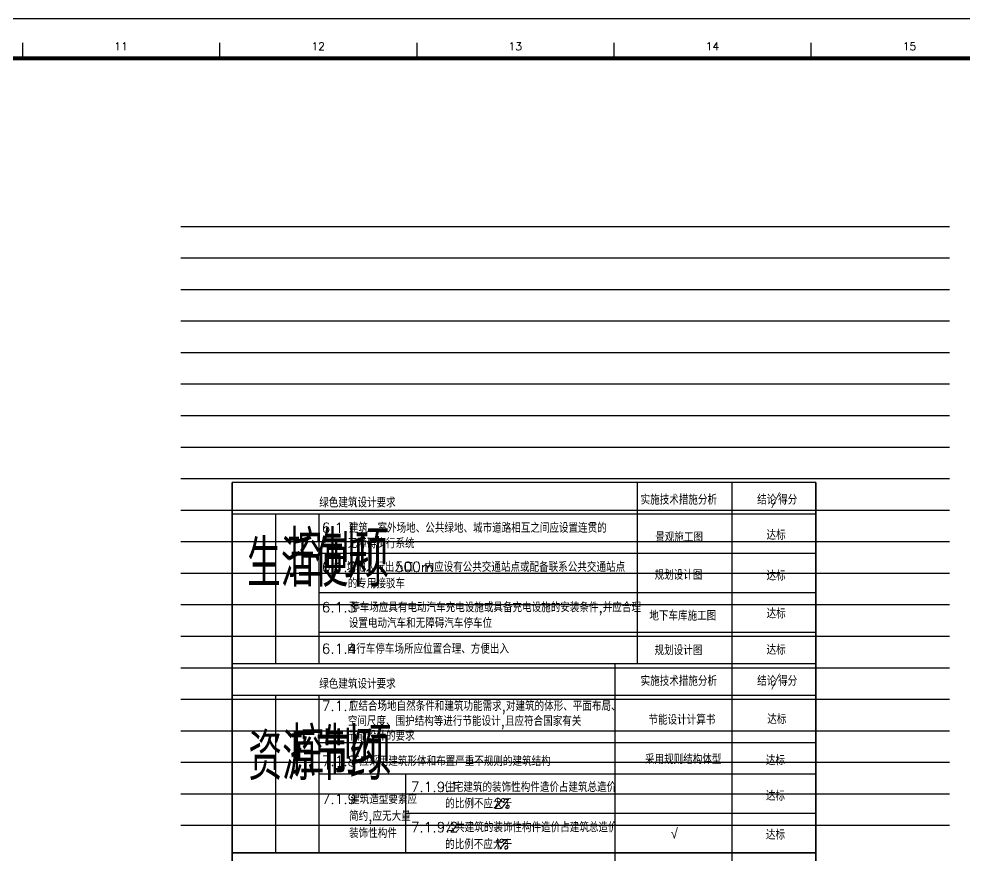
# Model space of a CAD drawing. Header units: inches. Extents: x 0 to 508000, y 0 to 738838.
# Drawn here: x 52409 to 76385, y 99516 to 120738 of the extents above; entities that cross this region are included whole.
import ezdxf
from ezdxf.enums import TextEntityAlignment as Align
from ezdxf.lldxf.tags import DXFTag

# ---------------------------------------------------------------- set-up
doc = ezdxf.new("R2010")
doc.units = ezdxf.units.IN
doc.header["$LTSCALE"] = 1000
doc.header["$MEASUREMENT"] = 0
doc.layers.get('0').update_dxf_attribs({"true_color": 0xffffff})
for name, color, linetype, true_color in [('PUB_TAB', 7, 'Continuous', 0xffffff), ('PUB_TEXT', 7, 'Continuous', 0xffffff), ('TK', 7, 'Continuous', 0xffffff), ('ZG-图框层', 4, 'Continuous', 0x00ffff), ('打底线', 7, 'Continuous', 0xffffff)]:
    doc.layers.add(name, color=color, linetype=linetype, true_color=true_color)
doc.styles.add('ISOCP', font='txt.shx', dxfattribs={"height": 0.2, "bigfont": 'gbcbig.shx'})
doc.styles.add('TXTSTY_ANONYMOUS', font='txt.shx', dxfattribs={"height": 0.2, "bigfont": 'gbcbig.shx'})
tags = doc.linetypes.add('DOT2', pattern=[0.125, 0, -0.125]).pattern_tags.tags
tags[6:7] = [DXFTag(74, 4), DXFTag(75, 0), DXFTag(340, '0'), DXFTag(46, 0.0), DXFTag(50, 0.0), DXFTag(44, 0.0), DXFTag(45, 0.0)]
tags[4:5] = [DXFTag(74, 4), DXFTag(75, 0), DXFTag(340, '0'), DXFTag(46, 0.0), DXFTag(50, 0.0), DXFTag(44, 0.0), DXFTag(45, 0.0)]

msp = doc.modelspace()

# ---------------------------------------------------------------- linework, layer by layer
at = {"lineweight": -3}
msp.add_line((72625, 99578), (57819, 99578), dxfattribs=at)
at = {"layer": 'PUB_TAB', "lineweight": -3, "const_width": 35.9}
for points in [[(57819, 99578), (57819, 108978)], [(72625, 108978), (72625, 99578)], [(57819, 90778), (57819, 99578)], [(72625, 99578), (72625, 90778)]]:
    msp.add_lwpolyline(points, dxfattribs=at)
at = {"layer": 'PUB_TAB', "lineweight": -3}
for points in [[(57819, 108978), (72625, 108978)], [(68094, 108978), (68094, 104378)], [(70493, 108978), (70493, 104378)], [(57819, 108178), (72625, 108178)], [(58920, 108178), (58920, 104378)], [(60021, 108178), (60021, 104378)], [(60019, 107178), (72625, 107178)], [(60019, 106178), (72625, 106178)], [(60019, 105178), (72625, 105178)], [(57819, 104378), (72625, 104378)], [(67526, 104378), (67526, 99578)], [(70493, 104378), (70493, 99578)], [(57819, 103578), (72625, 103578)], [(58920, 103578), (58920, 99578)], [(60021, 103578), (60021, 99578)], [(60021, 102378), (72625, 102378)], [(60021, 102378), (72625, 102378)], [(60021, 101578), (72625, 101578)], [(62212, 101578), (62212, 99578)], [(62212, 100578), (72625, 100578)], [(57819, 99578), (72625, 99578)], [(57819, 99578), (72625, 99578)], [(67526, 99578), (67526, 90778)], [(70493, 99578), (70493, 90778)]]:
    msp.add_lwpolyline(points, dxfattribs=at)
at = {"layer": 'TK', "lineweight": -3}
for p, q in [((52500, 120130), (52500, 119738)), ((57500, 120130), (57500, 119738)), ((62500, 120130), (62500, 119738)), ((67500, 120130), (67500, 119738)), ((72500, 120130), (72500, 119738))]:
    msp.add_line(p, q, dxfattribs=at)
at = {"layer": 'ZG-图框层', "lineweight": -3}
msp.add_lwpolyline([(0, 78738), (89100, 78738), (89100, 120738), (0, 120738)], close=True, dxfattribs=at)
at = {"layer": 'ZG-图框层', "lineweight": -3, "const_width": 100}
msp.add_lwpolyline([(2500, 79738), (88100, 79738), (88100, 119738), (2500, 119738)], close=True, dxfattribs=at)
at = {"layer": '打底线', "color": 252, "linetype": 'DOT2', "lineweight": -3, "ltscale": 2, "true_color": 0x848484}
for p, q in [((56514, 115473), (76013, 115473)), ((56514, 114673), (76013, 114673)), ((56514, 113873), (76013, 113873)), ((56514, 113073), (76013, 113073)), ((56514, 112273), (76013, 112273)), ((56514, 111473), (76013, 111473)), ((56514, 110673), (76013, 110673)), ((56514, 109873), (76013, 109873)), ((56514, 109073), (76013, 109073)), ((56514, 108273), (76013, 108273)), ((56514, 107473), (76013, 107473)), ((56514, 106673), (76013, 106673)), ((56514, 105873), (76013, 105873)), ((56514, 105073), (76013, 105073)), ((56514, 104273), (76013, 104273)), ((56519, 103473), (76018, 103473)), ((56519, 102673), (76018, 102673)), ((56519, 101873), (76018, 101873)), ((56519, 101073), (76018, 101073)), ((56519, 100273), (76018, 100273))]:
    msp.add_line(p, q, dxfattribs=at)

# ---------------------------------------------------------------- texts
at = {"layer": 'PUB_TEXT', "style": 'TXTSTY_ANONYMOUS'}
for s, p in [('绿色建筑设计要求', (60029, 108339)), ('实施技术措施分析', (68180, 108412)), ('结论', (71135, 108412)), ('/', (71485, 108412)), ('得分', (71669, 108412)), ('6.1.1', (60091, 107696)), ('建筑、室外场地、公共绿地、城市道路相互之间应设置连贯的', (60779, 107696)), ('景观施工图', (68551, 107461)), ('达标', (71374, 107516)), ('无障碍步行系统', (60750, 107304)), ('6.1.2', (60091, 106704)), ('场地人行出入口', (60724, 106704)), ('500m', (61949, 106704)), ('内应设有公共交通站点或配备联系公共交通站点', (62699, 106704)), ('规划设计图', (68533, 106503)), ('达标', (71374, 106484)), ('的专用接驳车', (60750, 106286)), ('6.1.3', (60091, 105680)), ('停车场应具有电动汽车充电设施或具备充电设施的安装条件,并应合理', (60812, 105680)), ('地下车库施工图', (68402, 105467)), ('达标', (71374, 105520)), ('设置电动汽车和无障碍汽车停车位', (60778, 105282)), ('6.1.4', (60091, 104627)), ('自行车停车场所应位置合理、方便出入', (60724, 104627)), ('规划设计图', (68533, 104591)), ('达标', (71374, 104601)), ('实施技术措施分析', (68180, 103812)), ('结论', (71135, 103812)), ('/', (71485, 103812)), ('得分', (71669, 103812)), ('绿色建筑设计要求', (60029, 103739)), ('7.1.1', (60091, 103175)), ('应结合场地自然条件和建筑功能需求,对建筑的体形、平面布局、', (60779, 103175)), ('节能设计计算书', (68380, 102828)), ('达标', (71392, 102841)), ('空间尺度、围护结构等进行节能设计,且应符合国家有关', (60753, 102794)), ('节能设计的要求', (60753, 102419)), ('7.1.8', (60091, 101777)), ('不应采用建筑形体和布置严重不规则的建筑结构', (60812, 101777)), ('采用规则结构体型', (68291, 101825)), ('达标', (71358, 101798)), ('7.1.9.1', (62350, 101118)), ('住宅建筑的装饰性构件造价占建筑总造价', (63200, 101118)), ('达标', (71358, 100897)), ('7.1.9', (60091, 100814)), ('建筑造型要素应', (60812, 100814)), ('的比例不应大于', (63224, 100700)), ('2', (64449, 100700)), ('%', (64616, 100700)), ('简约,应无大量', (60785, 100384)), ('装饰性构件', (60785, 99949)), ('7.1.9.2', (62350, 100098)), ('公共建筑的装饰性构件造价占建筑总造价', (63233, 100098)), ('√', (68942, 99936)), ('达标', (71358, 99909)), ('的比例不应大于', (63222, 99666)), ('1', (64447, 99666)), ('%', (64580, 99666))]:
    msp.add_text(s, height=255, dxfattribs=at).set_placement(p)
at = {"layer": 'PUB_TEXT', "color": 2, "true_color": 0xffff00, "style": 'TXTSTY_ANONYMOUS'}
for s, p in [('控制项', (59227, 106562)), ('生活便利', (58195, 106326)), ('控制项', (59289, 101570)), ('资源节约', (58231, 101420))]:
    msp.add_text(s, height=1190, dxfattribs=at).set_placement(p)
at = {"layer": 'TK', "style": 'ISOCP'}
for s, p in [('11', (55000, 120042)), ('12', (60000, 120042)), ('13', (65000, 120042)), ('14', (70000, 120042)), ('15', (75000, 120042))]:
    msp.add_text(s, height=200, dxfattribs=at).set_placement(p, align=Align.MIDDLE_CENTER)

doc.saveas('drawing.dxf')
